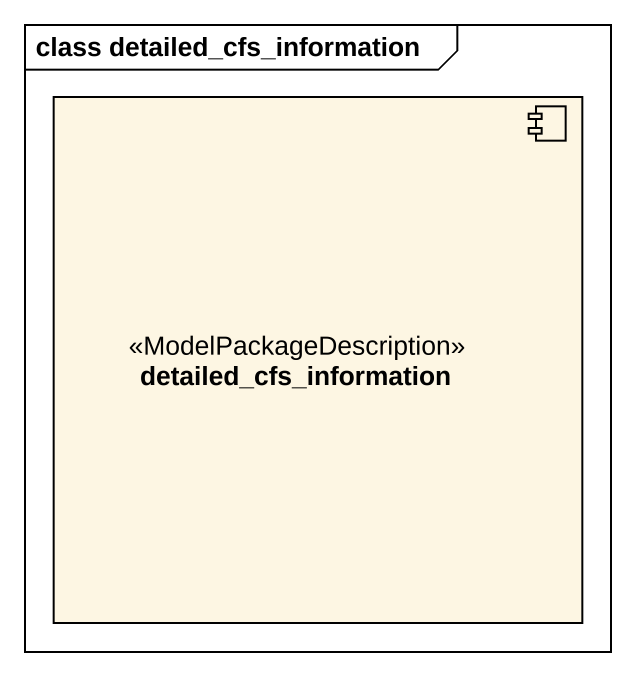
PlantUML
@startuml
mainframe class detailed_cfs_information
component detailed_cfs_information <<ModelPackageDescription>>
@enduml
